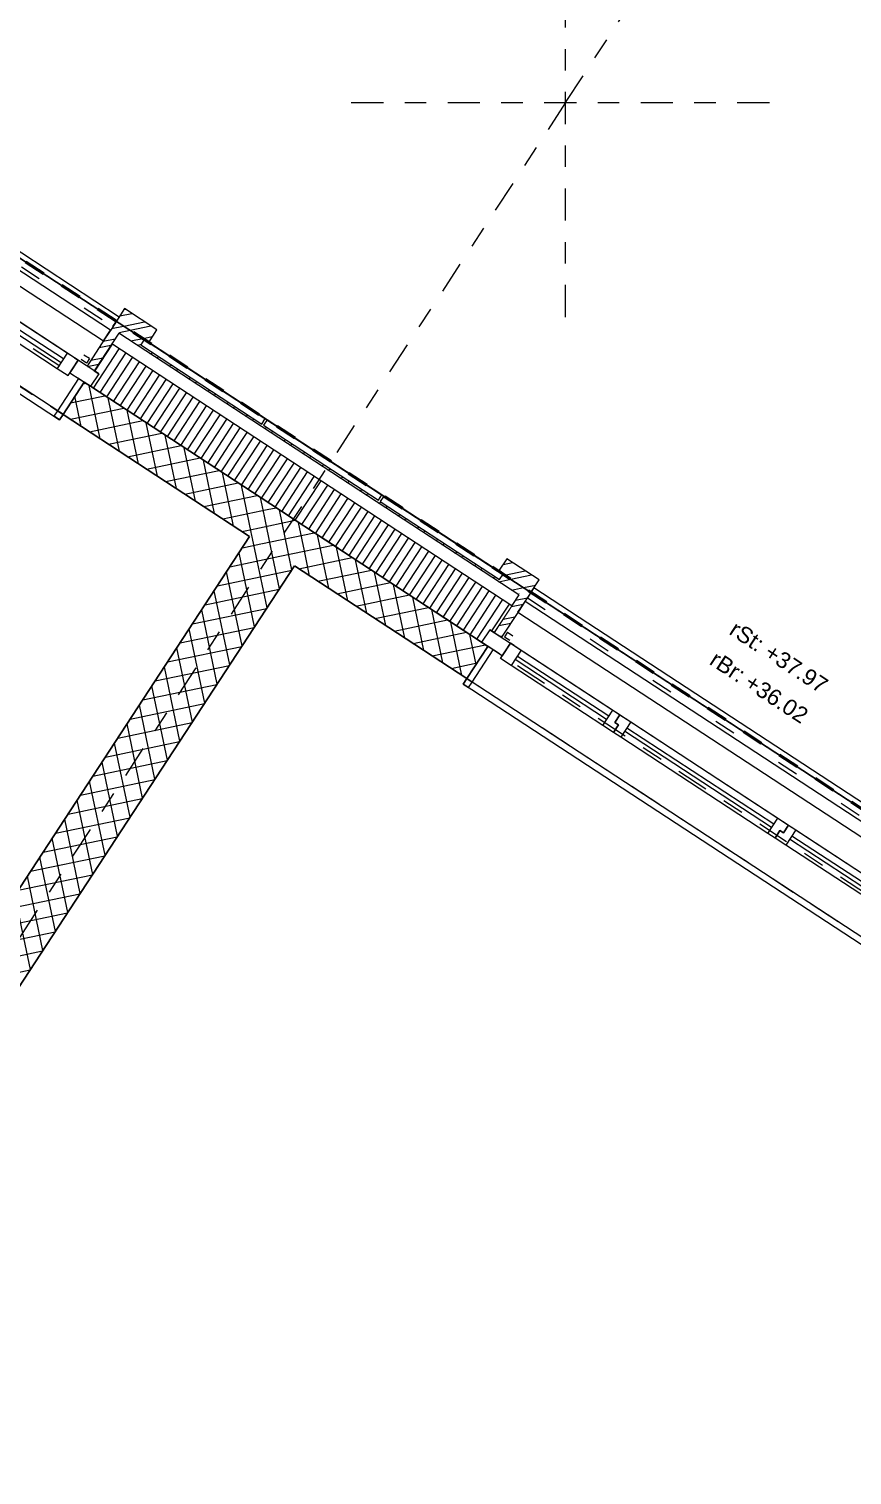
# Model space of a CAD drawing. Header units: metres. Extents: x 2696278.3 to 2696314, y 1245153.2 to 1245192.4.
# Drawn here: x 2696302.68 to 2696306.52, y 1245180.22 to 1245186.96 of the extents above; entities that cross this region are included whole.
import ezdxf

# ---------------------------------------------------------------- set-up
doc = ezdxf.new("R2010")
doc.units = ezdxf.units.M
doc.set_wipeout_variables(frame=1)
doc.header["$PDMODE"] = 2
doc.header["$PDSIZE"] = -2
for name, pattern in [('000_hbf_Punkt 0.5mm', [0.25, 0, -0.25]), ('000_hbf_Strich 3_1mm Kanten', [0.2, 0.15, -0.05]), ('000_hbf_Strichpunkt 3_1_1mm Achsen', [0.25, 0.15, -0.05, 0, -0.05]), ('Strich 1 für MST 1_200', [0.15, 0.1, -0.05]), ('Strichpunkt 3_1_1mm Achsen', [5, 3, -1, 0, -1]), ('Strichpunkt für MST 1_20', [0.25, 0.15, -0.05, 0, -0.05]), ('Wipeout_Contour', [10000, 0, -10000])]:
    doc.linetypes.add(name, pattern=pattern)
for name, color, linetype in [('010 Fenster', 7, 'Continuous'), ('0_C21_Aussenwandkonstruktion.3D', 7, 'Continuous'), ('0_C21_Aussenwandkonstruktion.3D Bauteilschraffuren', 7, 'Continuous'), ('0_C21_Aussenwandkonstruktion.3D Schichttrennlinien', 7, 'Continuous'), ('0_C22_Innenwandkonstruktion.3D', 7, 'Continuous'), ('0_C22_Innenwandkonstruktion.3D Bauteilschraffuren', 7, 'Continuous'), ('0_E23_Fassadenbekleidung.3D', 7, 'Continuous'), ('0_E23_Fassadenbekleidung.3D Bauteilschraffuren', 7, 'Continuous'), ('0_E26_Absturzsicherung.3D', 7, 'Continuous'), ('0_E33_Sonnenschutz.3D', 7, 'Continuous'), ('0_G20_Bodenbelag.3D', 7, 'Continuous'), ('1_M01_Achsen.V', 7, 'Continuous'), ('1_R01_Raumstempel.V Kontur', 7, 'Continuous'), ('1_U04_Referenz-Bauperimeter.V', 7, 'Continuous')]:
    doc.layers.add(name, color=color, linetype=linetype)
doc.styles.add('ERSTELLTER_STIL_2', font='arial.ttf')
pattern_1 = [(191.8, (2696295.28941, 1245171.756836), (-0.0153372, 0.07341505), []), (281.8, (2696295.28941, 1245171.756836), (0.07341505, 0.0153372), [])]
pattern_2 = [(11.8, (2696295.28941, 1245171.756836), (-0.0153372, 0.07341505), []), (11.8, (2696295.284294, 1245171.78131), (-0.0153372, 0.07341505), [])]
pattern_3 = [(191.8, (2696295.28941, 1245171.756836), (-0.01533723, 0.07341505), []), (191.8, (2696295.29452, 1245171.732364), (-0.01533723, 0.07341505), [])]
pattern_4 = [(101.8, (2696295.28941, 1245171.756836), (0.07341505, 0.0153372), []), (191.8, (2696295.28941, 1245171.756836), (-0.0153372, 0.07341505), [])]

msp = doc.modelspace()

# ---------------------------------------------------------------- linework, layer by layer
at = {"layer": '010 Fenster', "color": 7, "linetype": 'Continuous', "lineweight": 13}
for p, q in [((2696302.8889, 1245185.4266), (2696301.115, 1245186.5875)), ((2696302.8555, 1245185.4485), (2696302.4287, 1245185.7278)), ((2696302.3822, 1245185.6567), (2696302.8089, 1245185.3774)), ((2696302.4, 1245185.6839), (2696302.8267, 1245185.4046)), ((2696302.8377, 1245185.4213), (2696302.4109, 1245185.7006)), ((2696302.8555, 1245185.4485), (2696302.8089, 1245185.3774)), ((2696302.9057, 1245185.4157), (2696302.8555, 1245185.4485)), ((2696302.9057, 1245185.4157), (2696302.8673, 1245185.3571)), ((2696302.8889, 1245185.4266), (2696302.9057, 1245185.4157)), ((2696304.9724, 1245184.0632), (2696304.9259, 1245183.9921)), ((2696304.9546, 1245184.036), (2696305.3814, 1245183.7568)), ((2696304.9724, 1245184.0632), (2696305.3992, 1245183.784)), ((2696304.9259, 1245183.9921), (2696304.8757, 1245184.0249)), ((2696305.3526, 1245183.7128), (2696304.9259, 1245183.9921)), ((2696305.3704, 1245183.74), (2696304.9437, 1245184.0193)), ((2696305.3526, 1245183.7128), (2696305.3992, 1245183.784)), ((2696305.3992, 1245183.784), (2696305.4327, 1245183.762)), ((2696305.4029, 1245183.68), (2696305.3526, 1245183.7128)), ((2696305.4029, 1245183.68), (2696305.4261, 1245183.7155)), ((2696305.4261, 1245183.7155), (2696305.4029, 1245183.68)), ((2696305.4094, 1245183.7265), (2696305.4327, 1245183.762)), ((2696305.4327, 1245183.762), (2696305.4094, 1245183.7265)), ((2696305.4261, 1245183.7155), (2696305.4094, 1245183.7265)), ((2696305.4094, 1245183.7265), (2696305.4261, 1245183.7155)), ((2696305.4327, 1245183.762), (2696305.4829, 1245183.7292)), ((2696305.4829, 1245183.7292), (2696305.4363, 1245183.6581)), ((2696305.4651, 1245183.702), (2696306.1512, 1245183.253)), ((2696305.4829, 1245183.7292), (2696306.169, 1245183.2802)), ((2696305.4363, 1245183.6581), (2696305.4029, 1245183.68)), ((2696306.1225, 1245183.2091), (2696305.4363, 1245183.6581)), ((2696306.1403, 1245183.2363), (2696305.4541, 1245183.6853)), ((2696306.1225, 1245183.2091), (2696306.169, 1245183.2802)), ((2696306.169, 1245183.2802), (2696306.2192, 1245183.2473)), ((2696306.1959, 1245183.2118), (2696306.2192, 1245183.2473)), ((2696306.2192, 1245183.2473), (2696306.1959, 1245183.2118)), ((2696306.2192, 1245183.2473), (2696306.2527, 1245183.2254)), ((2696306.1559, 1245183.1872), (2696306.1225, 1245183.2091)), ((2696306.1559, 1245183.1872), (2696306.1792, 1245183.2227)), ((2696306.1792, 1245183.2227), (2696306.1559, 1245183.1872)), ((2696306.2061, 1245183.1543), (2696306.1559, 1245183.1872)), ((2696306.1792, 1245183.2227), (2696306.1959, 1245183.2118)), ((2696306.1959, 1245183.2118), (2696306.1792, 1245183.2227)), ((2696306.2527, 1245183.2254), (2696306.2061, 1245183.1543)), ((2696306.6507, 1245182.9023), (2696306.2239, 1245183.1815)), ((2696306.2349, 1245183.1982), (2696306.6616, 1245182.919)), ((2696306.2527, 1245183.2254), (2696306.6794, 1245182.9462)), ((2696306.6329, 1245182.8751), (2696306.2061, 1245183.1543))]:
    msp.add_line(p, q, dxfattribs=at)
at = {"layer": '0_C21_Aussenwandkonstruktion.3D', "color": 255, "linetype": '000_hbf_Punkt 0.5mm', "lineweight": 0, "flags": 128}
for points in [[(2696301.1769, 1245186.8099), (2696303.068, 1245185.5724)], [(2696303.068, 1245185.5724), (2696303.0844, 1245185.5975)], [(2696303.068, 1245185.5724), (2696303.068, 1245185.5724)], [(2696305.0173, 1245184.3326), (2696305.0009, 1245184.3075)], [(2696305.0009, 1245184.3075), (2696306.8919, 1245183.07)]]:
    msp.add_lwpolyline(points, dxfattribs=at)
at = {"layer": '0_C21_Aussenwandkonstruktion.3D', "color": 7, "linetype": 'Continuous', "lineweight": 5, "flags": 128}
msp.add_lwpolyline([(2696303.0844, 1245185.5975), (2696303.0844, 1245185.5975)], dxfattribs=at)
at = {"layer": '0_G20_Bodenbelag.3D', "color": 255, "linetype": 'Wipeout_Contour', "lineweight": 18, "flags": 128}
for points in [[(2696297.1164, 1245188.9053), (2696295.304, 1245186.1356), (2696298.8561, 1245183.8112), (2696297.416, 1245181.6105), (2696296.8848, 1245180.7988), (2696296.841, 1245180.7319), (2696294.9859, 1245181.9459), (2696292.9709, 1245178.8666), (2696295.0812, 1245177.4856), (2696295.0374, 1245177.4187), (2696294.5063, 1245176.607), (2696293.6357, 1245175.2765), (2696294.0959, 1245174.9754), (2696294.4518, 1245175.5193), (2696295.9998, 1245174.5063), (2696296.9402, 1245175.9434), (2696296.2708, 1245176.3814), (2696299.6014, 1245181.4711), (2696301.0448, 1245180.5265), (2696303.7059, 1245184.5932), (2696300.6685, 1245186.5809)], [(2696306.9568, 1245182.4659), (2696310.5046, 1245180.1441), (2696308.6868, 1245177.3662), (2696305.1389, 1245179.6879), (2696303.6878, 1245177.4705), (2696303.1731, 1245176.6839), (2696303.1293, 1245176.617), (2696304.9869, 1245175.4014), (2696302.9719, 1245172.3221), (2696300.9428, 1245173.6499), (2696300.8825, 1245173.5579), (2696300.3678, 1245172.7713), (2696299.4972, 1245171.4409), (2696298.9491, 1245171.7995), (2696299.305, 1245172.3434), (2696297.757, 1245173.3564), (2696298.6974, 1245174.7935), (2696299.3668, 1245174.3555), (2696302.6974, 1245179.4451), (2696301.254, 1245180.3896), (2696303.9151, 1245184.4563)]]:
    msp.add_lwpolyline(points, close=True, dxfattribs=at)
at = {"layer": '1_M01_Achsen.V', "color": 62, "linetype": '000_hbf_Strichpunkt 3_1_1mm Achsen', "lineweight": 13, "true_color": 0x8cbb26}
msp.add_line((2696305.1795, 1245186.6167), (2696305.727, 1245187.4534), dxfattribs=at)
msp.add_line((2696305.1795, 1245186.6167), (2696305.727, 1245187.4534), dxfattribs=at)
msp.add_point((2696305.1795, 1245186.6167), dxfattribs=at)
msp.add_point((2696305.1795, 1245186.6167), dxfattribs=at)
msp.add_point((2696305.1795, 1245186.6167), dxfattribs=at)
msp.add_point((2696305.1795, 1245186.6167), dxfattribs=at)
at = {"layer": '1_R01_Raumstempel.V Kontur', "color": 21, "linetype": 'Continuous', "lineweight": 0, "true_color": 0xffa8a8, "flags": 128}
for points in [[(2696300.6685, 1245186.5809), (2696297.1165, 1245188.9053), (2696295.304, 1245186.1356), (2696298.8561, 1245183.8112), (2696297.3941, 1245181.577), (2696297.3115, 1245181.4509), (2696298.9055, 1245180.4077), (2696299.6014, 1245181.4711), (2696301.0448, 1245180.5265), (2696303.706, 1245184.5933)], [(2696301.254, 1245180.3896), (2696302.6974, 1245179.4451), (2696302.0016, 1245178.3818), (2696303.5998, 1245177.336), (2696303.6824, 1245177.4621), (2696305.1389, 1245179.6879), (2696308.6867, 1245177.3662), (2696310.5047, 1245180.1443), (2696306.9568, 1245182.466), (2696303.9152, 1245184.4564)]]:
    msp.add_lwpolyline(points, close=True, dxfattribs=at)

# ---------------------------------------------------------------- texts
at = {"layer": '010 Fenster', "color": 7, "lineweight": 13, "char_height": 0.075, "attachment_point": 1, "rotation": 326.8, "style": 'ERSTELLTER_STIL_2'}
for s, insert in [('\\A1;{\\pql;\\fArial|b0|i0|c0|p0;\\W1.000000;rSt:}', (2696305.9779, 1245184.2042)), ('\\A1;{\\pql;\\fArial|b0|i0|c0|p0;\\W1.000000;rBr:}', (2696305.886, 1245184.0638)), ('\\A1;{\\pql;\\fArial|b0|i0|c0|p0;\\W1.000000;+37.97}', (2696306.1405, 1245184.0979)), ('\\A1;{\\pql;\\fArial|b0|i0|c0|p0;\\W1.000000;+36.02}', (2696306.0486, 1245183.9574))]:
    msp.add_mtext(s, dxfattribs=dict(at, insert=insert))

# ---------------------------------------------------------------- next in the draw order: wipeouts: each hides what was drawn before it
at = {"color": 254, "linetype": 'Wipeout_Contour', "lineweight": 0, "ltscale": 63.507191}
msp.add_wipeout([(2696303.096, 1245185.5421), (2696304.9619, 1245184.3211), (2696304.9838, 1245184.3545), (2696303.1179, 1245185.5756)], dxfattribs=at).dxf.layer = '0_C21_Aussenwandkonstruktion.3D Bauteilschraffuren'

# ---------------------------------------------------------------- next in the draw order: hatches: boundary and pattern name
at = {"layer": '0_C21_Aussenwandkonstruktion.3D Bauteilschraffuren', "linetype": 'Continuous', "lineweight": 0, "true_color": 0x000000}
h = msp.add_hatch(dxfattribs=at)
h.set_pattern_fill('NATURSTEIN__ALLGEMEIN_0001', color=18, angle=-33.2, style=0, pattern_type=2)
h.set_pattern_definition([(191.8, (2696295.28941, 1245171.756836), (-0.0153372, 0.07341505), []), (191.8, (2696295.29452, 1245171.732364), (-0.0153372, 0.07341505), [])])
h.paths.add_polyline_path([(2696303.096, 1245185.5421), (2696304.9619, 1245184.3211), (2696304.9838, 1245184.3545), (2696303.1179, 1245185.5756)])

# ---------------------------------------------------------------- next in the draw order: wipeouts: each hides what was drawn before it
at = {"color": 254, "linetype": 'Wipeout_Contour', "lineweight": 0, "ltscale": 124.465487}
msp.add_wipeout([(2696302.981, 1245185.3664), (2696303.0019, 1245185.3527), (2696302.9636, 1245185.2941), (2696304.7877, 1245184.1005), (2696304.826, 1245184.159), (2696304.8469, 1245184.1453), (2696304.9291, 1245184.2709), (2696303.0631, 1245185.4919)], dxfattribs=at).dxf.layer = '0_C21_Aussenwandkonstruktion.3D Bauteilschraffuren'

# ---------------------------------------------------------------- next in the draw order: hatches: boundary and pattern name
at = {"layer": '0_C21_Aussenwandkonstruktion.3D Bauteilschraffuren', "linetype": 'Continuous', "lineweight": 0, "true_color": 0x000000}
h = msp.add_hatch(dxfattribs=at)
h.set_pattern_fill('DÄMMSTOFF__ALLGEMEIN_VER_31', color=18, angle=-33.2, style=0, pattern_type=2)
h.set_pattern_definition([(236.8, (2696295.289407, 1245171.756836), (0.03137866, -0.02053362), [])])
h.paths.add_polyline_path([(2696302.981, 1245185.3664), (2696303.0019, 1245185.3527), (2696302.9636, 1245185.2941), (2696304.7877, 1245184.1005), (2696304.826, 1245184.159), (2696304.8469, 1245184.1453), (2696304.9291, 1245184.2709), (2696303.0631, 1245185.4919)])

# ---------------------------------------------------------------- next in the draw order: linework, layer by layer
at = {"layer": '010 Fenster', "color": 7, "linetype": 'Continuous', "lineweight": 13}
msp.add_line((2696304.939, 1245184.0851), (2696306.7129, 1245182.9243), dxfattribs=at)

# ---------------------------------------------------------------- next in the draw order: wipeouts: each hides what was drawn before it
at = {"color": 254, "linetype": 'Wipeout_Contour', "lineweight": 0, "ltscale": 63.067835}
msp.add_wipeout([(2696303.1179, 1245185.5756), (2696303.0844, 1245185.5975), (2696302.9475, 1245185.3883), (2696302.981, 1245185.3664)], dxfattribs=at).dxf.layer = '0_C21_Aussenwandkonstruktion.3D Bauteilschraffuren'
at = {"color": 254, "linetype": 'Wipeout_Contour', "lineweight": 0, "ltscale": 77.897619}
msp.add_wipeout([(2696302.8357, 1245185.1627), (2696303.7059, 1245184.5932), (2696303.8045, 1245184.7438), (2696302.9636, 1245185.2941), (2696302.9343, 1245185.3133)], dxfattribs=at).dxf.layer = '0_C21_Aussenwandkonstruktion.3D Bauteilschraffuren'
at = {"color": 254, "linetype": 'Wipeout_Contour', "lineweight": 0, "ltscale": 77.932594}
msp.add_wipeout([(2696304.0137, 1245184.6069), (2696303.9151, 1245184.4563), (2696304.7184, 1245183.9307), (2696304.817, 1245184.0813), (2696304.7877, 1245184.1005)], dxfattribs=at).dxf.layer = '0_C21_Aussenwandkonstruktion.3D Bauteilschraffuren'

# ---------------------------------------------------------------- next in the draw order: hatches: boundary and pattern name
at = {"layer": '0_C21_Aussenwandkonstruktion.3D Bauteilschraffuren', "linetype": 'Continuous', "lineweight": 0, "true_color": 0x000000}
h = msp.add_hatch(dxfattribs=at)
h.set_pattern_fill('NATURSTEIN__ALLGEMEIN_0001', color=18, angle=-33.2, style=0, pattern_type=2)
h.set_pattern_definition(pattern_2)
h.paths.add_polyline_path([(2696303.1179, 1245185.5756), (2696303.0844, 1245185.5975), (2696302.9475, 1245185.3883), (2696302.981, 1245185.3664)])
h = msp.add_hatch(dxfattribs=at)
h.set_pattern_fill('BETON_0001', color=18, angle=-33.2, style=0, pattern_type=2)
h.set_pattern_definition(pattern_1)
h.paths.add_polyline_path([(2696302.8357, 1245185.1627), (2696303.7059, 1245184.5932), (2696303.8045, 1245184.7438), (2696302.9636, 1245185.2941), (2696302.9343, 1245185.3133)])
h = msp.add_hatch(dxfattribs=at)
h.set_pattern_fill('BETON_0001', color=18, angle=-33.2, style=0, pattern_type=2)
h.set_pattern_definition(pattern_1)
h.paths.add_polyline_path([(2696304.0137, 1245184.6069), (2696303.9151, 1245184.4563), (2696304.7184, 1245183.9307), (2696304.817, 1245184.0813), (2696304.7877, 1245184.1005)])

# ---------------------------------------------------------------- next in the draw order: linework, layer by layer
at = {"layer": '010 Fenster', "color": 7, "linetype": 'Strichpunkt 3_1_1mm Achsen', "lineweight": 13}
msp.add_line((2696301.1933, 1245186.835), (2696303.0844, 1245185.5975), dxfattribs=at)
at = {"layer": '010 Fenster', "color": 7, "linetype": 'Continuous', "lineweight": 13}
for p, q in [((2696301.207, 1245186.8559), (2696303.0981, 1245185.6184)), ((2696300.878, 1245186.4079), (2696302.8193, 1245185.1376)), ((2696303.0981, 1245185.6184), (2696303.0844, 1245185.5975)), ((2696302.8591, 1245185.3445), (2696302.9057, 1245185.4157)), ((2696303.0019, 1245185.3527), (2696302.8889, 1245185.4266)), ((2696302.8089, 1245185.3774), (2696302.8591, 1245185.3445)), ((2696302.8106, 1245185.1791), (2696302.9092, 1245185.3297)), ((2696302.8673, 1245185.3571), (2696302.9636, 1245185.2941)), ((2696302.9092, 1245185.3297), (2696302.9343, 1245185.3133)), ((2696303.0019, 1245185.3527), (2696302.9636, 1245185.2941)), ((2696303.0019, 1245185.3527), (2696302.9636, 1245185.2941)), ((2696302.981, 1245185.3664), (2696303.0019, 1245185.3527)), ((2696302.981, 1245185.3664), (2696303.0019, 1245185.3527)), ((2696302.9343, 1245185.3133), (2696302.8357, 1245185.1627)), ((2696302.7942, 1245185.154), (2696302.8106, 1245185.1791)), ((2696302.8193, 1245185.1376), (2696302.7942, 1245185.154)), ((2696302.8357, 1245185.1627), (2696302.8106, 1245185.1791)), ((2696302.8106, 1245185.1791), (2696302.8357, 1245185.1627)), ((2696302.8193, 1245185.1376), (2696302.8357, 1245185.1627)), ((2696302.8357, 1245185.1627), (2696302.8193, 1245185.1376)), ((2696304.817, 1245184.0813), (2696304.7184, 1245183.9307)), ((2696304.7435, 1245183.9143), (2696304.8421, 1245184.0649)), ((2696304.8421, 1245184.0649), (2696304.817, 1245184.0813)), ((2696304.702, 1245183.9056), (2696304.7184, 1245183.9307)), ((2696304.7184, 1245183.9307), (2696304.702, 1245183.9056)), ((2696306.6433, 1245182.6352), (2696304.702, 1245183.9056)), ((2696304.702, 1245183.9056), (2696304.7271, 1245183.8891)), ((2696304.7184, 1245183.9307), (2696304.7435, 1245183.9143)), ((2696304.7435, 1245183.9143), (2696304.7184, 1245183.9307)), ((2696304.7271, 1245183.8891), (2696304.7435, 1245183.9143))]:
    msp.add_line(p, q, dxfattribs=at)
at = {"layer": '010 Fenster', "color": 7, "linetype": '000_hbf_Strich 3_1mm Kanten', "lineweight": 13}
for p, q in [((2696300.8944, 1245186.433), (2696302.8357, 1245185.1627)), ((2696306.6597, 1245182.6603), (2696304.7184, 1245183.9307))]:
    msp.add_line(p, q, dxfattribs=at)
at = {"layer": '010 Fenster', "color": 7, "linetype": 'Continuous', "lineweight": 5}
for p, q in [((2696303.0844, 1245185.5975), (2696303.0625, 1245185.564)), ((2696303.0625, 1245185.564), (2696303.0296, 1245185.5138)), ((2696303.0296, 1245185.5138), (2696302.9475, 1245185.3883)), ((2696302.981, 1245185.3664), (2696302.9475, 1245185.3883)), ((2696302.981, 1245185.3664), (2696302.9475, 1245185.3883))]:
    msp.add_line(p, q, dxfattribs=at)
at = {"layer": '010 Fenster', "color": 7, "linetype": 'Continuous', "lineweight": 25}
for p, q in [((2696302.9343, 1245185.3133), (2696302.8357, 1245185.1627)), ((2696302.9343, 1245185.3133), (2696302.8357, 1245185.1627)), ((2696302.9636, 1245185.2941), (2696302.9343, 1245185.3133)), ((2696302.9636, 1245185.2941), (2696302.9343, 1245185.3133)), ((2696304.817, 1245184.0813), (2696304.7184, 1245183.9307)), ((2696304.817, 1245184.0813), (2696304.7184, 1245183.9307))]:
    msp.add_line(p, q, dxfattribs=at)
at = {"layer": '0_C21_Aussenwandkonstruktion.3D', "color": 7, "linetype": 'Continuous', "lineweight": 5}
for p, q in [((2696303.0844, 1245185.5975), (2696303.0625, 1245185.564)), ((2696303.1179, 1245185.5756), (2696303.0844, 1245185.5975)), ((2696303.0625, 1245185.564), (2696303.0296, 1245185.5138)), ((2696303.0296, 1245185.5138), (2696302.9475, 1245185.3883)), ((2696302.981, 1245185.3664), (2696302.9475, 1245185.3883))]:
    msp.add_line(p, q, dxfattribs=at)
at = {"layer": '0_C21_Aussenwandkonstruktion.3D', "color": 7, "linetype": 'Continuous', "lineweight": 13}
for p, q in [((2696303.0019, 1245185.3527), (2696302.9636, 1245185.2941)), ((2696302.981, 1245185.3664), (2696303.0019, 1245185.3527))]:
    msp.add_line(p, q, dxfattribs=at)
at = {"layer": '0_C21_Aussenwandkonstruktion.3D', "color": 7, "linetype": 'Continuous', "lineweight": 25}
for p, q in [((2696302.9343, 1245185.3133), (2696302.8357, 1245185.1627)), ((2696302.9636, 1245185.2941), (2696302.9343, 1245185.3133)), ((2696304.817, 1245184.0813), (2696304.7184, 1245183.9307))]:
    msp.add_line(p, q, dxfattribs=at)
at = {"layer": '0_C21_Aussenwandkonstruktion.3D', "color": 7, "linetype": 'Continuous', "lineweight": 25, "flags": 128}
for points in [[(2696302.8357, 1245185.1627), (2696303.7059, 1245184.5932)], [(2696303.9151, 1245184.4563), (2696304.7184, 1245183.9307)]]:
    msp.add_lwpolyline(points, dxfattribs=at)
at = {"layer": '0_C21_Aussenwandkonstruktion.3D Schichttrennlinien', "color": 7, "linetype": 'Continuous', "lineweight": 5}
msp.add_line((2696303.096, 1245185.5421), (2696302.981, 1245185.3664), dxfattribs=at)
at = {"layer": '0_C21_Aussenwandkonstruktion.3D Schichttrennlinien', "color": 7, "linetype": 'Continuous', "lineweight": 25}
for p, q in [((2696303.8045, 1245184.7438), (2696302.9636, 1245185.2941)), ((2696304.0137, 1245184.6069), (2696303.8045, 1245184.7438)), ((2696304.7877, 1245184.1005), (2696304.0137, 1245184.6069))]:
    msp.add_line(p, q, dxfattribs=at)
at = {"layer": '0_E26_Absturzsicherung.3D', "color": 7, "linetype": 'Continuous', "lineweight": 13, "flags": 128}
msp.add_lwpolyline([(2696301.1331, 1245186.743), (2696303.0242, 1245185.5055)], dxfattribs=at)
at = {"layer": '0_E33_Sonnenschutz.3D', "color": 7, "linetype": 'Strichpunkt für MST 1_20', "lineweight": 13}
for p, q in [((2696302.9446, 1245185.4021), (2696302.9195, 1245185.4186)), ((2696302.9583, 1245185.4231), (2696302.9332, 1245185.4395)), ((2696302.9583, 1245185.4231), (2696302.9446, 1245185.4021))]:
    msp.add_line(p, q, dxfattribs=at)

# ---------------------------------------------------------------- next in the draw order: wipeouts: each hides what was drawn before it
at = {"color": 254, "linetype": 'Wipeout_Contour', "lineweight": 0, "ltscale": 63.122137}
msp.add_wipeout([(2696304.9838, 1245184.3545), (2696304.8469, 1245184.1453), (2696304.8804, 1245184.1234), (2696305.0173, 1245184.3326)], dxfattribs=at).dxf.layer = '0_C21_Aussenwandkonstruktion.3D Bauteilschraffuren'

# ---------------------------------------------------------------- next in the draw order: hatches: boundary and pattern name
at = {"layer": '0_C21_Aussenwandkonstruktion.3D Bauteilschraffuren', "linetype": 'Continuous', "lineweight": 0, "true_color": 0x000000}
h = msp.add_hatch(dxfattribs=at)
h.set_pattern_fill('NATURSTEIN__ALLGEMEIN_0001', color=18, angle=-33.2, style=0, pattern_type=2)
h.set_pattern_definition(pattern_2)
h.paths.add_polyline_path([(2696304.9838, 1245184.3545), (2696304.8469, 1245184.1453), (2696304.8804, 1245184.1234), (2696305.0173, 1245184.3326)])

# ---------------------------------------------------------------- next in the draw order: linework, layer by layer
at = {"layer": '010 Fenster', "color": 7, "linetype": 'Continuous', "lineweight": 5}
for p, q in [((2696305.0173, 1245184.3326), (2696304.9954, 1245184.2992)), ((2696304.9625, 1245184.249), (2696304.8804, 1245184.1234)), ((2696304.9954, 1245184.2992), (2696304.9625, 1245184.249)), ((2696304.8469, 1245184.1453), (2696304.8804, 1245184.1234)), ((2696304.8469, 1245184.1453), (2696304.8804, 1245184.1234))]:
    msp.add_line(p, q, dxfattribs=at)
at = {"layer": '010 Fenster', "color": 7, "linetype": 'Continuous', "lineweight": 13}
for p, q in [((2696305.031, 1245184.3536), (2696305.0173, 1245184.3326)), ((2696306.9221, 1245183.1161), (2696305.031, 1245184.3536)), ((2696304.826, 1245184.159), (2696304.7877, 1245184.1005)), ((2696304.826, 1245184.159), (2696304.7877, 1245184.1005)), ((2696304.826, 1245184.159), (2696304.939, 1245184.0851)), ((2696304.8469, 1245184.1453), (2696304.826, 1245184.159)), ((2696304.8469, 1245184.1453), (2696304.826, 1245184.159)), ((2696304.8839, 1245184.0375), (2696304.7877, 1245184.1005)), ((2696304.8757, 1245184.0249), (2696304.9222, 1245184.0961)), ((2696304.9222, 1245184.0961), (2696304.8839, 1245184.0375)), ((2696304.939, 1245184.0851), (2696304.9222, 1245184.0961)), ((2696304.9222, 1245184.0961), (2696304.9724, 1245184.0632))]:
    msp.add_line(p, q, dxfattribs=at)
at = {"layer": '010 Fenster', "color": 7, "linetype": 'Strichpunkt 3_1_1mm Achsen', "lineweight": 13}
msp.add_line((2696306.9084, 1245183.0951), (2696305.0173, 1245184.3326), dxfattribs=at)
at = {"layer": '010 Fenster', "color": 7, "linetype": 'Continuous', "lineweight": 25}
msp.add_line((2696304.7877, 1245184.1005), (2696304.817, 1245184.0813), dxfattribs=at)
msp.add_line((2696304.7877, 1245184.1005), (2696304.817, 1245184.0813), dxfattribs=at)
at = {"layer": '0_C21_Aussenwandkonstruktion.3D', "color": 7, "linetype": 'Continuous', "lineweight": 5}
for p, q in [((2696304.9838, 1245184.3545), (2696305.0173, 1245184.3326)), ((2696305.0173, 1245184.3326), (2696304.9954, 1245184.2992)), ((2696304.9625, 1245184.249), (2696304.8804, 1245184.1234)), ((2696304.9954, 1245184.2992), (2696304.9625, 1245184.249)), ((2696304.8469, 1245184.1453), (2696304.8804, 1245184.1234))]:
    msp.add_line(p, q, dxfattribs=at)
at = {"layer": '0_C21_Aussenwandkonstruktion.3D', "color": 7, "linetype": 'Continuous', "lineweight": 13}
for p, q in [((2696304.826, 1245184.159), (2696304.7877, 1245184.1005)), ((2696304.8469, 1245184.1453), (2696304.826, 1245184.159))]:
    msp.add_line(p, q, dxfattribs=at)
at = {"layer": '0_C21_Aussenwandkonstruktion.3D', "color": 7, "linetype": 'Continuous', "lineweight": 25}
msp.add_line((2696304.7877, 1245184.1005), (2696304.817, 1245184.0813), dxfattribs=at)
at = {"layer": '0_C21_Aussenwandkonstruktion.3D', "color": 7, "linetype": 'Continuous', "lineweight": 5, "flags": 128}
msp.add_lwpolyline([(2696304.9838, 1245184.3545), (2696303.1179, 1245185.5756)], dxfattribs=at)
at = {"layer": '0_C21_Aussenwandkonstruktion.3D Schichttrennlinien', "color": 7, "linetype": 'Continuous', "lineweight": 5}
for p, q in [((2696304.9619, 1245184.3211), (2696303.096, 1245185.5421)), ((2696304.9291, 1245184.2709), (2696303.0631, 1245185.4919)), ((2696304.9619, 1245184.3211), (2696304.8469, 1245184.1453))]:
    msp.add_line(p, q, dxfattribs=at)
at = {"layer": '0_E26_Absturzsicherung.3D', "color": 7, "linetype": 'Continuous', "lineweight": 13, "flags": 128}
for points in [[(2696304.9571, 1245184.2406), (2696304.99, 1245184.2908)], [(2696304.9571, 1245184.2406), (2696306.8482, 1245183.0031)], [(2696306.881, 1245183.0533), (2696304.99, 1245184.2908)]]:
    msp.add_lwpolyline(points, dxfattribs=at)
at = {"layer": '0_E33_Sonnenschutz.3D', "color": 7, "linetype": 'Strichpunkt für MST 1_20', "lineweight": 13}
for p, q in [((2696304.908, 1245184.1472), (2696304.8943, 1245184.1263)), ((2696304.8943, 1245184.1263), (2696304.9194, 1245184.1099)), ((2696304.908, 1245184.1472), (2696304.9331, 1245184.1308))]:
    msp.add_line(p, q, dxfattribs=at)

# ---------------------------------------------------------------- next in the draw order: wipeouts: each hides what was drawn before it
at = {"color": 254, "linetype": 'Wipeout_Contour', "lineweight": 0, "ltscale": 63.38502}
msp.add_wipeout([(2696303.7874, 1245185.1378), (2696303.771, 1245185.1126), (2696304.3065, 1245184.7622), (2696304.3229, 1245184.7873)], dxfattribs=at).dxf.layer = '0_E23_Fassadenbekleidung.3D Bauteilschraffuren'

# ---------------------------------------------------------------- next in the draw order: linework, layer by layer
at = {"layer": '0_E23_Fassadenbekleidung.3D', "color": 253, "linetype": 'Continuous', "lineweight": 13, "true_color": 0xacacac, "flags": 128}
msp.add_lwpolyline([(2696303.7874, 1245185.1378), (2696303.771, 1245185.1126), (2696304.3065, 1245184.7622), (2696304.3229, 1245184.7873)], close=True, dxfattribs=at)

# ---------------------------------------------------------------- next in the draw order: wipeouts: each hides what was drawn before it
at = {"color": 254, "linetype": 'Wipeout_Contour', "lineweight": 0, "ltscale": 63.42702}
msp.add_wipeout([(2696303.2142, 1245185.5128), (2696303.1978, 1245185.4877), (2696303.7626, 1245185.1181), (2696303.779, 1245185.1432)], dxfattribs=at).dxf.layer = '0_E23_Fassadenbekleidung.3D Bauteilschraffuren'
at = {"color": 254, "linetype": 'Wipeout_Contour', "lineweight": 0, "ltscale": 63.456913}
msp.add_wipeout([(2696304.3313, 1245184.7818), (2696304.3149, 1245184.7567), (2696304.8713, 1245184.3926), (2696304.8877, 1245184.4177)], dxfattribs=at).dxf.layer = '0_E23_Fassadenbekleidung.3D Bauteilschraffuren'

# ---------------------------------------------------------------- next in the draw order: linework, layer by layer
at = {"layer": '0_E23_Fassadenbekleidung.3D', "color": 253, "linetype": 'Continuous', "lineweight": 13, "true_color": 0xacacac, "flags": 128}
for points in [[(2696303.2142, 1245185.5128), (2696303.1978, 1245185.4877), (2696303.7626, 1245185.1181), (2696303.779, 1245185.1432)], [(2696304.3313, 1245184.7818), (2696304.3149, 1245184.7567), (2696304.8713, 1245184.3926), (2696304.8877, 1245184.4177)]]:
    msp.add_lwpolyline(points, close=True, dxfattribs=at)

# ---------------------------------------------------------------- next in the draw order: wipeouts: each hides what was drawn before it
at = {"color": 254, "linetype": 'Wipeout_Contour', "lineweight": 0, "ltscale": 63.689244}
msp.add_wipeout([(2696303.2733, 1245185.5575), (2696303.1227, 1245185.6561), (2696303.0844, 1245185.5975), (2696303.235, 1245185.4989)], dxfattribs=at).dxf.layer = '0_E23_Fassadenbekleidung.3D Bauteilschraffuren'
at = {"color": 254, "linetype": 'Wipeout_Contour', "lineweight": 0, "ltscale": 63.740073}
msp.add_wipeout([(2696305.0556, 1245184.3912), (2696304.905, 1245184.4898), (2696304.8667, 1245184.4312), (2696305.0173, 1245184.3326)], dxfattribs=at).dxf.layer = '0_E23_Fassadenbekleidung.3D Bauteilschraffuren'

# ---------------------------------------------------------------- next in the draw order: hatches: boundary and pattern name
at = {"layer": '0_E23_Fassadenbekleidung.3D Bauteilschraffuren', "linetype": 'Continuous', "lineweight": 0, "true_color": 0x000000}
h = msp.add_hatch(dxfattribs=at)
h.set_pattern_fill('NATURSTEIN__ALLGEMEIN_0001', color=18, angle=-33.2, style=0, pattern_type=2)
h.set_pattern_definition(pattern_3)
h.paths.add_polyline_path([(2696303.2733, 1245185.5575), (2696303.1227, 1245185.6561), (2696303.0844, 1245185.5975), (2696303.235, 1245185.4989)])
h = msp.add_hatch(dxfattribs=at)
h.set_pattern_fill('NATURSTEIN__ALLGEMEIN_0001', color=18, angle=-33.2, style=0, pattern_type=2)
h.set_pattern_definition(pattern_3)
h.paths.add_polyline_path([(2696305.0556, 1245184.3912), (2696304.905, 1245184.4898), (2696304.8667, 1245184.4312), (2696305.0173, 1245184.3326)])

# ---------------------------------------------------------------- next in the draw order: linework, layer by layer
at = {"layer": '0_E23_Fassadenbekleidung.3D', "color": 7, "linetype": 'Continuous', "lineweight": 13, "flags": 128}
for points in [[(2696303.1227, 1245185.6561), (2696303.0844, 1245185.5975)], [(2696303.2733, 1245185.5575), (2696303.1227, 1245185.6561)], [(2696303.0844, 1245185.5975), (2696303.235, 1245185.4989)], [(2696303.235, 1245185.4989), (2696303.2733, 1245185.5575)], [(2696304.905, 1245184.4898), (2696304.8667, 1245184.4312)], [(2696305.0556, 1245184.3912), (2696304.905, 1245184.4898)], [(2696304.8667, 1245184.4312), (2696305.0173, 1245184.3326)], [(2696305.0173, 1245184.3326), (2696305.0556, 1245184.3912)]]:
    msp.add_lwpolyline(points, dxfattribs=at)
at = {"layer": '0_E26_Absturzsicherung.3D', "color": 7, "linetype": 'Continuous', "lineweight": 13, "flags": 128}
for points in [[(2696303.057, 1245185.5557), (2696301.1659, 1245186.7932)], [(2696303.0242, 1245185.5055), (2696303.057, 1245185.5557)]]:
    msp.add_lwpolyline(points, dxfattribs=at)
at = {"layer": '1_U04_Referenz-Bauperimeter.V', "color": 12, "linetype": 'Strich 1 für MST 1_200', "lineweight": 50, "true_color": 0xc4000b}
msp.add_lwpolyline([(2696296.971, 1245189.598), (2696311.197, 1245180.29), (2696295.319, 1245156.023), (2696281.093, 1245165.331)], close=True, dxfattribs=at)
at = {"layer": '1_U04_Referenz-Bauperimeter.V', "color": 32, "linetype": 'Continuous', "lineweight": 25, "true_color": 0xe66900}
msp.add_lwpolyline([(2696296.971, 1245189.598), (2696311.197, 1245180.29), (2696295.319, 1245156.023), (2696281.093, 1245165.331)], close=True, dxfattribs=at)

# ---------------------------------------------------------------- next in the draw order: wipeouts: each hides what was drawn before it
at = {"color": 254, "linetype": 'Wipeout_Contour', "lineweight": 0, "ltscale": 61.795122}
msp.add_wipeout([(2696303.7059, 1245184.5932), (2696303.9151, 1245184.4563), (2696304.0137, 1245184.6069), (2696303.8045, 1245184.7438)], dxfattribs=at).dxf.layer = '0_C22_Innenwandkonstruktion.3D Bauteilschraffuren'

# ---------------------------------------------------------------- next in the draw order: hatches: boundary and pattern name
at = {"layer": '0_C22_Innenwandkonstruktion.3D Bauteilschraffuren', "linetype": 'Continuous', "lineweight": 0, "true_color": 0x000000}
h = msp.add_hatch(dxfattribs=at)
h.set_pattern_fill('BETON_0001', color=18, angle=-33.2, style=0, pattern_type=2)
h.set_pattern_definition(pattern_4)
h.paths.add_polyline_path([(2696303.7059, 1245184.5932), (2696303.9151, 1245184.4563), (2696304.0137, 1245184.6069), (2696303.8045, 1245184.7438)])

# ---------------------------------------------------------------- next in the draw order: wipeouts: each hides what was drawn before it
at = {"color": 254, "linetype": 'Wipeout_Contour', "lineweight": 0, "ltscale": 51.720077}
msp.add_wipeout([(2696301.254, 1245180.3896), (2696303.9151, 1245184.4563), (2696303.7059, 1245184.5932), (2696301.0448, 1245180.5265)], dxfattribs=at).dxf.layer = '0_C22_Innenwandkonstruktion.3D Bauteilschraffuren'

# ---------------------------------------------------------------- next in the draw order: hatches: boundary and pattern name
at = {"layer": '0_C22_Innenwandkonstruktion.3D Bauteilschraffuren', "linetype": 'Continuous', "lineweight": 0, "true_color": 0x000000}
h = msp.add_hatch(dxfattribs=at)
h.set_pattern_fill('BETON_0001', color=18, angle=-33.2, style=0, pattern_type=2)
h.set_pattern_definition(pattern_4)
h.paths.add_polyline_path([(2696301.254, 1245180.3896), (2696303.9151, 1245184.4563), (2696303.7059, 1245184.5932), (2696301.0448, 1245180.5265)])

# ---------------------------------------------------------------- next in the draw order: linework, layer by layer
at = {"layer": '0_C21_Aussenwandkonstruktion.3D Schichttrennlinien', "color": 7, "linetype": 'Continuous', "lineweight": 25}
msp.add_line((2696304.0137, 1245184.6069), (2696303.8045, 1245184.7438), dxfattribs=at)
at = {"layer": '0_C22_Innenwandkonstruktion.3D', "color": 7, "linetype": 'Continuous', "lineweight": 25, "flags": 128}
for points in [[(2696303.7059, 1245184.5932), (2696301.0448, 1245180.5265)], [(2696301.254, 1245180.3896), (2696303.9151, 1245184.4563)]]:
    msp.add_lwpolyline(points, dxfattribs=at)
at = {"layer": '1_M01_Achsen.V', "color": 7, "linetype": '000_hbf_Strichpunkt 3_1_1mm Achsen', "lineweight": 13}
msp.add_line((2696311.8584, 1245179.4735), (2696295.9598, 1245189.8772), dxfattribs=at)
msp.add_line((2696311.8584, 1245179.4735), (2696295.9598, 1245189.8772), dxfattribs=at)
at = {"layer": '1_M01_Achsen.V', "color": 62, "linetype": '000_hbf_Strichpunkt 3_1_1mm Achsen', "lineweight": 13, "true_color": 0x8cbb26}
msp.add_line((2696305.1795, 1245186.6167), (2696287.1099, 1245159.0035), dxfattribs=at)
msp.add_line((2696305.1795, 1245186.6167), (2696287.1099, 1245159.0035), dxfattribs=at)

doc.saveas('drawing.dxf')
